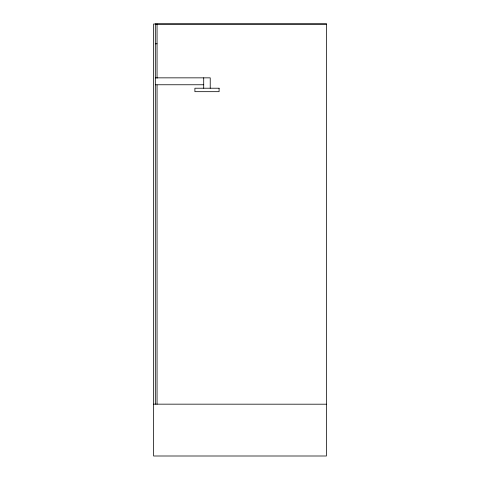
<?xml version="1.0" encoding="UTF-8"?>
<svg xmlns="http://www.w3.org/2000/svg" width="480" height="480" viewBox="0 0 480 480"><rect width="100%" height="100%" fill="white"/><g stroke="black" fill="none" stroke-linecap="round" stroke-linejoin="round"><path stroke-width="0.72" d="M155.328 24.042L326.4 24.042M155.328 43.788L157.056 43.788M155.328 77.85L210.228 77.85L210.228 88.218M155.328 84.762L203.712 84.762M153.6 404.16L326.4 404.202M203.712 77.85L203.712 88.218M157.056 24L157.056 78.252M157.056 84.996L157.056 404.202M155.328 24L155.328 404.16M326.4 24L153.6 24L153.6 456L326.4 456L326.4 24M219.09 88.218L194.898 88.218L194.898 91.674L219.09 91.674L219.09 88.218"/></g></svg>
